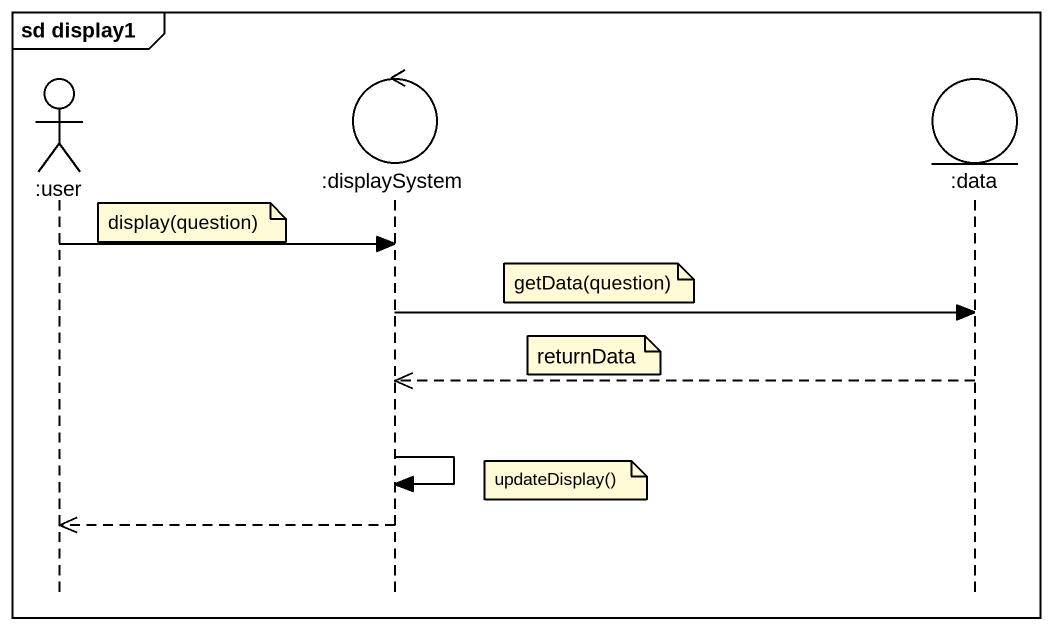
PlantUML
@startuml
mainframe sd display1
hide footbox
actor ":user" as user
control ":displaySystem" as displaySystem
entity ":data" as data

note right of user : display(question)
user -> displaySystem
note right of displaySystem : getData(question)
displaySystem -> data
note right of displaySystem : returnData
data -->> displaySystem
displaySystem -> displaySystem
note right of displaySystem : updateDisplay()
displaySystem -->> user
@enduml
